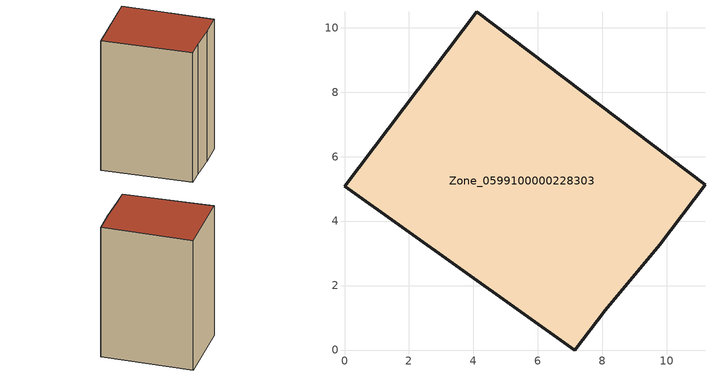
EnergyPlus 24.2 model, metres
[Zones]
Zone_0599100000228303
 floor ground (C_G): 9.77,3.27 8.08,1.24 7.14,0 0,5.08 4.09,10.49 11.18,5.13 z0
 wall outside (C_F): 8.08,1.24 9.77,3.27 11.18,5.13 4.09,10.49 0,5.08 7.14,0 8.08,1.24 z0:13.68
 roof outside (C_R): 11.18,5.13 4.09,10.49 0,5.08 7.14,0 8.08,1.24 9.77,3.27 z13.68
[BUILDING]
Pand.0599100000228303: North Axis=0; Terrain=City; Loads Convergence Tolerance Value=0.04; Temperature Convergence Tolerance Value=0.4; Solar Distribution=FullExterior; Maximum Number of Warmup Days=25; Minimum Number of Warmup Days=1
[Site:Location]
Rotterdam.The.Hague.AP_ZH_NLD Design_Conditions: Latitude=51.96; Longitude=4.45; Time Zone=1; Elevation=-4.5
[SITE:GROUNDTEMPERATURE:BUILDINGSURFACE]
18, 18, 18, 18, 18, 18, 18, 18, 18, 18, 18, 18
[MATERIAL] Thermal Absorptance=0.9; Solar Absorptance=0.7; Visible Absorptance=0.7
Name | Roughness | Thickness | Conductivity | Density | Specific Heat
G.TI.1946 | MediumSmooth | 0.15 | 1 | 540 | 1210
F.TI.1946 | Rough | 0.3 | 0.857143 | 1920 | 840
R.TI.1946 | MediumRough | 0.2 | 0.1 | 1500 | 1000
[CONSTRUCTION]
C_G: G.TI.1946
C_F: F.TI.1946
C_R: R.TI.1946
[ZONE]
Zone_0599100000228303: Type=1; Multiplier=1; Ceiling Height=Autocalculate; Volume=Autocalculate; Floor Area=autocalculate; Part of Total Floor Area=Yes
[ZONEINFILTRATION:DESIGNFLOWRATE]
Infil_Zone_0599100000228303: Zone or ZoneList or Space or SpaceList=Zone_0599100000228303; Schedule=AlwaysOn; Design Flow Rate Calculation Method=Flow/Area; Flow Rate per Floor Area=0.003; Constant Term Coefficient=1; Temperature Term Coefficient=0; Velocity Term Coefficient=0; Velocity Squared Term Coefficient=0
[HVACTEMPLATE:ZONE:IDEALLOADSAIRSYSTEM]
Zone_0599100000228303: Maximum Heating Supply Air Temperature=50; Minimum Cooling Supply Air Temperature=13; Maximum Heating Supply Air Humidity Ratio=0.0156; Minimum Cooling Supply Air Humidity Ratio=0.0077; Heating Limit=NoLimit; Cooling Limit=NoLimit; Dehumidification Control Type=ConstantSensibleHeatRatio; Cooling Sensible Heat Ratio=0.7; Dehumidification Setpoint=60; Humidification Control Type=None; Humidification Setpoint=30; Outdoor Air Method=None; Outdoor Air Flow Rate per Person=0.00944; Outdoor Air Flow Rate per Zone Floor Area=0; Outdoor Air Flow Rate per Zone=0; Demand Controlled Ventilation Type=None; Outdoor Air Economizer Type=NoEconomizer; Heat Recovery Type=None; Sensible Heat Recovery Effectiveness=0.7; Latent Heat Recovery Effectiveness=0.65
[ZONECONTROL:THERMOSTAT]
ThermostatControl_Zone_0599100000228303: Zone or ZoneList=Zone_0599100000228303; Control Type Schedule=DualSetpointControlType; Control 1=Thermostat_Zone_0599100000228303; Temperature Difference Between Cutout And Setpoint=0
[THERMOSTATSETPOINT:DUALSETPOINT]
Thermostat_Zone_0599100000228303: Heating Setpoint Temperature Schedule=HeatingSetpoint_Zone_0599100000228303; Cooling Setpoint Temperature Schedule=CoolingSetpoint_Zone_0599100000228303
[SCHEDULE:COMPACT]
HeatingSetpoint_Zone_0599100000228303: Through: 12/31, For: AllDays, Until: 24:00, 21
CoolingSetpoint_Zone_0599100000228303: Through: 12/31, For: AllDays, Until: 24:00, 24
DualSetpointControlType: Through: 12/31, For: AllDays, Until: 24:00, 4
AlwaysOn: Through: 12/31, For: AllDays, Until: 24:00, 1
